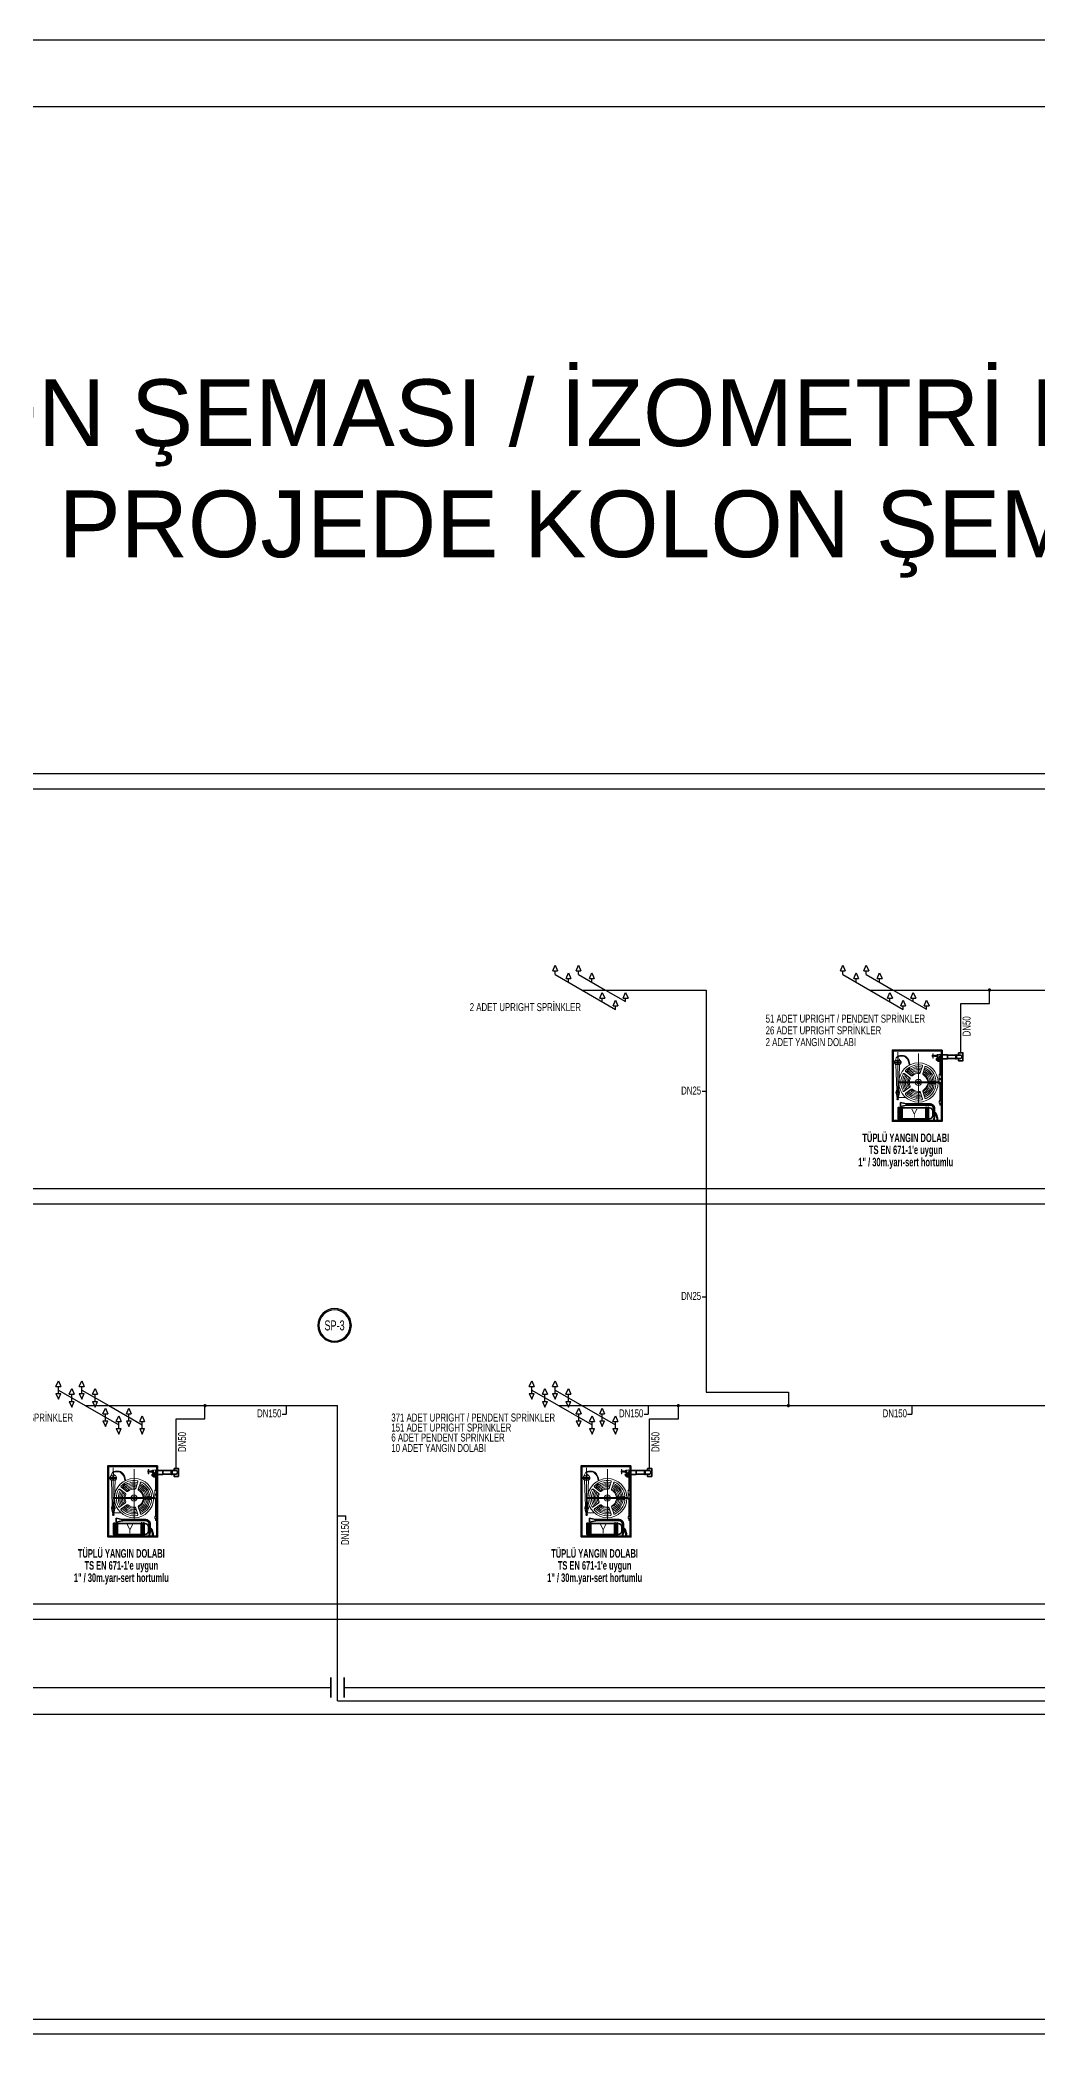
# Model space of a CAD drawing. Header units: centimetres. Extents: x 394264 to 551709, y 50011 to 59011.
# Drawn here: x 521790 to 523287, y 55997 to 59011 of the extents above; entities that cross this region are included whole.
import ezdxf
from ezdxf.enums import TextEntityAlignment as Align

# ---------------------------------------------------------------- set-up
doc = ezdxf.new("R2010")
doc.units = ezdxf.units.CM
doc.linetypes.add('HIDDEN', pattern=[9.525, 6.35, -3.175])
for name, color, linetype, lineweight in [('-M-ANTET', 7, 'Continuous', 30), ('-M-DW-RISER NO', 7, 'Continuous', 30), ('-M-FIRE COMP', 7, 'Continuous', 30), ('-M-YANGIN-CAP', 7, 'Continuous', 30), ('-M-YNGN-ZON1', 5, 'SP', 30), ('-M-YNGN-ZON2', 4, 'SP', 30), ('-M-YNGN-ZON3', 6, 'SP', 30), ('-M-YNGN-ZON5', 1, 'SP', 30), ('0-KRCN-SHT-02CIHAZ', 132, 'Continuous', 25), ('0-KRCN-YNG-YANGINDOLABI', 171, 'Continuous', 35), ('0-KRCN-YNGN-YAZI', 71, 'Continuous', 35), ('0-KRCN-Z-ANTET', 71, 'Continuous', 30), ('0-MEK-YNG-YANGINDOLABI', 171, 'Continuous', 35), ('SPRINKLERYAŞ', 130, 'Y1', 30)]:
    doc.layers.add(name, color=color, linetype=linetype, lineweight=lineweight)
doc.styles.add('ARIAL', font='arial.ttf', dxfattribs={"width": 0.8, "height": 16})
doc.styles.add('CAP', font='ARIALNB.TTF')
doc.styles.add('CIZGI', font='tahoma.ttf', dxfattribs={"width": 0.8, "oblique": 20})
doc.styles.add('Ince', font='arial.ttf')
doc.styles.add('LEVO', font='arial.ttf')
doc.styles.get("Standard").update_dxf_attribs({"font": 'arial.ttf'})
doc.styles.add('TROMANT', font='arial.ttf', dxfattribs={"width": 0.8})
doc.linetypes.add('SP', pattern='A,2,-0.1,["SP",CIZGI,S=0.14,R=0.2,X=0,Y=-0.07],-0.255', length=2.355)
doc.linetypes.add('Y1', pattern='A,2,-0.15,["Y",Standard,S=0.2,R=0.2,X=0,Y=-0.1],-0.25', length=2.4)

# ---------------------------------------------------------------- blocks, each defined once
blk = doc.blocks.new('0-MEK-YANGIN-YANGIN DOLABI-KOLON')
at = {"layer": '0-MEK-YNG-YANGINDOLABI', "color": 120, "lineweight": 15}
for p, q in [((4, -14.4), (2.8, -16.4)), ((2.8, -16.4), (12.3, -16.4)), ((2.8, -18.4), (2.8, -16.4)), ((2.8, -17.4), (12.3, -17.4)), ((2.8, -18.4), (12.3, -18.4)), ((2.8, -18.4), (2.8, -18.4)), ((4.5, -20.4), (3.4, -18.8)), ((4, -14.4), (11, -14.4)), ((4.5, -20.4), (10.5, -20.4)), ((4.9, -12.9), (4.9, -14.4)), ((4.9, -20.4), (6.2, -56.5)), ((7.1, -16.4), (7.1, -14.4)), ((7.1, -20.4), (7.1, -18.4)), ((7.6, -70.6), (7.6, -3)), ((8.1, -16.4), (8.1, -14.4)), ((8.1, -20.4), (8.1, -18.4)), ((10.2, -20.4), (9, -56.5)), ((10.2, -13.7), (10.2, -14.4)), ((10.4, -7.5), (15.7, -7.5)), ((10.5, -8.5), (15.7, -8.5)), ((10.5, -8.5), (10.5, -8.5)), ((10.5, -20.4), (11.6, -18.8)), ((11, -14.4), (12.3, -16.4)), ((12.3, -18.4), (12.3, -16.4)), ((12.3, -18.4), (12.3, -18.4)), ((36.8, -76.2), (36.8, -4.7)), ((39.3, -31.9), (42.3, -22.7)), ((42.7, -32.9), (45.7, -23.8)), ((56.2, -9.1), (56.2, -7.3)), ((56.8, -7.3), (56.2, -7.3)), ((56.8, -9.1), (56.2, -9.1)), ((56.8, -11.2), (56.8, -5.2)), ((56.8, -5.2), (57.4, -5.2)), ((56.8, -9.1), (56.8, -7.3)), ((56.8, -11.2), (57.4, -11.2)), ((57.4, -11.2), (57.4, -5.2)), ((58, -7.3), (57.4, -7.3)), ((58, -9.1), (57.4, -9.1)), ((58, -9.1), (58, -7.3)), ((59.3, -7.8), (58, -7.8)), ((59.3, -8.7), (58, -8.7)), ((59.9, -7.3), (59.3, -7.3)), ((59.3, -9.1), (59.3, -7.3)), ((59.9, -9.1), (59.3, -9.1)), ((59.9, -9.1), (59.9, -7.3)), ((60.8, -7.6), (59.9, -7.6)), ((60.8, -8.9), (59.9, -8.9)), ((60.8, -9.1), (60.8, -7.3)), ((62, -7.3), (60.8, -7.3)), ((62, -9.1), (60.8, -9.1)), ((61.6, -12.3), (62, -11.9)), ((61.6, -12.3), (61.7, -12.3)), ((61.7, -12.3), (66, -16)), ((61.7, -13.9), (61.8, -12.7)), ((61.7, -13.9), (64.5, -16.2)), ((61.9, -14.3), (62, -14.2)), ((62, -6.9), (64.4, -6.9)), ((62, -9.5), (62, -6.9)), ((62, -9.5), (64.1, -9.5)), ((62, -11.9), (66.4, -15.5)), ((62.2, -11.6), (62.6, -11.2)), ((62.2, -11.6), (66.6, -15.3)), ((62.3, -12.1), (62.5, -11.8)), ((64, -10.7), (62.6, -11.2)), ((62.6, -11.2), (67, -14.8)), ((62.9, -10.1), (62.9, -6.3)), ((62.9, -6.3), (64.1, -6.3)), ((62.9, -10.1), (64.1, -10.1)), ((62.9, -14.9), (63.6, -14)), ((63.3, -15.3), (64.1, -14.4)), ((63.5, -10.1), (63.5, -6.3)), ((64, -10.7), (67.2, -13.4)), ((64.1, -10.1), (64.1, -6.3)), ((64.1, -16.1), (64.2, -16)), ((64.5, -16.2), (65.6, -15.9)), ((64.6, -12.8), (65.4, -11.9)), ((65.1, -13.2), (65.8, -12.3)), ((66, -9.2), (66, -12.3)), ((66, -9.2), (69, -9.2)), ((66, -16), (66.4, -15.5)), ((66, -16), (66, -16)), ((66.2, -15.3), (66.4, -15.1)), ((66.6, -15.3), (67, -14.8)), ((67, -6.6), (68, -6.6)), ((67, -6.6), (67, -9.2)), ((67.2, -13.4), (67, -14.8)), ((67, -13.7), (67, -33.2)), ((68, -6.6), (68, -9.2)), ((68, -13.7), (68, -33.2)), ((68.6, -6.9), (68.3, -6.9)), ((68.6, -14), (68.6, -4.9)), ((68.6, -4.9), (69, -4.9)), ((69, -14), (68.6, -14)), ((69, -4.9), (69, -14)), ((6.2, -56.5), (9, -56.5)), ((7.7, -44.7), (66, -44.7)), ((7.7, -46.2), (66, -46.2)), ((8.1, -45.5), (67.5, -45.5)), ((24.6, -38.8), (16.8, -33.1)), ((24.6, -52.1), (16.8, -57.8)), ((26.7, -36), (18.9, -30.3)), ((26.7, -55), (18.9, -60.6)), ((50.5, -43.7), (60.1, -43.7)), ((50.5, -47.2), (60.1, -47.2)), ((66, -43.5), (66, -34.6)), ((66, -43.5), (66, -46.6)), ((67, -48), (67, -69.9)), ((68, -48), (68, -69.9)), ((69, -34.6), (69, -46.6)), ((5.1, -60), (5.1, -59)), ((5.1, -59.5), (10.1, -59.5)), ((5.6, -58.5), (9.6, -58.5)), ((5.6, -60.5), (9.6, -60.5)), ((5.7, -57.5), (5.7, -57)), ((5.7, -57.5), (9.5, -57.5)), ((5.7, -57.5), (9.5, -57.5)), ((5.7, -58.5), (5.7, -57.5)), ((5.7, -58.5), (9.5, -58.5)), ((5.7, -62.5), (5.7, -60.5)), ((5.7, -62.5), (9.5, -62.5)), ((5.7, -62.5), (6.9, -67.5)), ((6.9, -67.5), (6.4, -68.8)), ((6.4, -68.8), (8.9, -68.8)), ((6.4, -68.8), (6.8, -69.5)), ((6.8, -69.5), (8.4, -69.5)), ((6.9, -67.5), (8.4, -67.5)), ((8.4, -67.5), (9.5, -62.5)), ((8.9, -68.8), (8.4, -67.5)), ((8.4, -69.5), (8.9, -68.8)), ((8.5, -66.4), (18.8, -66.4)), ((9.5, -57.5), (9.5, -57)), ((9.5, -58.5), (9.5, -57.5)), ((9.5, -62.5), (9.5, -60.5)), ((10.1, -60), (10.1, -59)), ((39, -58.1), (42.3, -68.3)), ((42.7, -58), (45.7, -67.2)), ((66, -74.4), (66, -71.3)), ((66, -74.4), (69, -74.4)), ((67, -74.4), (67, -77.2)), ((67, -77.2), (68, -77.2)), ((68, -74.4), (68, -77.2)), ((69, -74.4), (69, -71.3))]:
    blk.add_line(p, q, dxfattribs=at)
at = {"layer": '0-MEK-YNG-YANGINDOLABI', "linetype": 'Continuous'}
for p, q in [((69, -9.2), (69, -12.3)), ((89.2, -6.9), (77.4, -6.9)), ((89.2, -11.9), (77.4, -11.9)), ((96, -6.9), (90.2, -6.9)), ((96, -11.9), (90.2, -11.9)), ((11.7, -73.7), (11.7, -79.2)), ((11.7, -73.7), (20.1, -75.5)), ((11.7, -79.2), (20.1, -77.4)), ((20.1, -75.5), (20.1, -77.4)), ((57.1, -90), (57.1, -87.8)), ((57.1, -87.8), (59.5, -87.8)), ((59.5, -90), (57.1, -90)), ((59.4, -87.5), (57.9, -87.5)), ((59.5, -87.8), (59.5, -90))]:
    blk.add_line(p, q, dxfattribs=at)
for points in [[(70, 0), (70, -100), (0, -100), (0, 0)], [(69, -1), (69, -99), (1, -99), (1, -1)], [(70, -6.5), (70, -12.3), (77.4, -12.3), (77.4, -6.5)], [(89.2, -6.5), (89.2, -12.4), (90.2, -12.4), (90.2, -6.5)], [(10.2, -80.5), (8.4, -80.5), (8.4, -97.1), (10.2, -97.1)], [(20.6, -75.4), (20.6, -77.5), (20.1, -77.5), (20.1, -75.4)]]:
    blk.add_lwpolyline(points, close=True, dxfattribs=at)
for points in [[(93.2, -11.9), (93.2, -14.9), (99.3, -14.9), (99.3, -3.8), (93.2, -3.8)], [(93.2, -3.8), (93.2, -6.9)], [(8.4, -80.8), (8.1, -80.8), (8.1, -96.8), (8.4, -96.8)], [(57.1, -86.8), (57.9, -86.8), (57.9, -87.8)], [(57.1, -91), (57.9, -91), (57.9, -90)], [(58.7, -88.4), (58.2, -88.9), (58.2, -89.6)], [(61.6, -91.5), (59.5, -90)]]:
    blk.add_lwpolyline(points, dxfattribs=at)
for points in [[(10.2, -96.6), (52.1, -96.6, 0.414214), (57.1, -91.6), (57.1, -86.2, 0.414214), (52.1, -81.1), (10.2, -81.1)], [(20.6, -75.7), (53.1, -75.7, -0.414214), (59.4, -82), (59.4, -87.8)], [(20.6, -77.2), (53.1, -77.2, -0.414214), (57.9, -82), (57.9, -87.8)], [(59.5, -90), (58.2, -97.6, 0.414214), (58.3, -97.7), (58.6, -97.8, 0.414214), (58.7, -97.7), (60, -90.4)], [(59.5, -87.8), (60.3, -87.8), (61.8, -89.8), (63.6, -95.7), (63.6, -97.7, -0.414214), (63.4, -97.8), (63.1, -97.8, -0.414214), (62.9, -97.7), (62.9, -95.8), (61.6, -91.5)]]:
    blk.add_lwpolyline(points, format="xyb", dxfattribs=at)
for points in [[(12.6, -80.5), (12.6, -97.2, 0.414214), (12.7, -97.4), (13.6, -97.4, 0.414214), (13.7, -97.2), (13.7, -80.5, 0.414214), (13.6, -80.4), (12.7, -80.4, 0.414214)], [(47, -80.5), (47, -97.2, 0.414214), (47.1, -97.4), (48, -97.4, 0.414214), (48.1, -97.2), (48.1, -80.5, 0.414214), (48, -80.4), (47.1, -80.4, 0.414214)], [(51.1, -80.5), (51.1, -97.2, -0.414214), (51, -97.4), (50.1, -97.4, -0.414214), (50, -97.2), (50, -80.5, -0.414214), (50.1, -80.4), (51, -80.4, -0.414214)]]:
    blk.add_lwpolyline(points, format="xyb", close=True, dxfattribs=at)
at = {"layer": '0-MEK-YNG-YANGINDOLABI', "color": 120, "lineweight": 15}
for centre, radius in [((36.8, -45.5), 27.6), ((66.8, -12.2), 0.411), ((68.2, -12.2), 0.411), ((36.8, -45.5), 4.32), ((36.8, -45.5), 2.32), ((66.8, -34.7), 0.411), ((66.8, -46.5), 0.411), ((67.5, -40.6), 0.873), ((68.2, -34.7), 0.411), ((68.2, -46.5), 0.411), ((66.8, -71.4), 0.411), ((68.2, -71.4), 0.411)]:
    blk.add_circle(centre, radius, dxfattribs=at)
at = {"layer": '0-MEK-YNG-YANGINDOLABI', "linetype": 'Continuous'}
blk.add_circle((58.2, -88.9), 0.678, dxfattribs=at)
at = {"layer": '0-MEK-YNG-YANGINDOLABI', "color": 120, "lineweight": 15}
for centre, radius, start, end in [((2.8, -19.2), 0.75, 33.4531, 90), ((10.9, -13.6), 6.08, 94.6872, 173.1889), ((9.6, -10.7), 1.9, 109.4198, 267.2255), ((10.9, -13.6), 5.08, 94.9378, 112.2818), ((8.9, -13.7), 1.25, 0, 59.2322), ((12.3, -19.2), 0.75, 90, 146.5469), ((15.1, -13.3), 5.82, 46.5755, 84.4563), ((15.1, -13.3), 4.82, 46.5755, 83.9075), ((8.8, -21.3), 15, 0.5337, 50.0289), ((36.8, -45.5), 24.8, 79.3115, 136.6885), ((8.8, -21.3), 16, 2.2994, 49.924), ((8.8, -20.8), 15, 322.0085, 345.3974), ((8.8, -20.8), 16, 321.8236, 348.9761), ((36.8, -45.5), 20.3, 76.9398, 139.0602), ((36.8, -45.5), 18.3, 77.4806, 138.5194), ((36.8, -45.5), 22.3, 76.4963, 127.2679), ((41.1, -22.3), 1.25, 342, 79.3115), ((36.8, -45.5), 20.3, 4.9398, 67.0602), ((36.8, -45.5), 22.3, 4.4963, 67.5037), ((46.8, -24.2), 1.25, 64.6885, 162), ((36.8, -45.5), 24.8, 7.3115, 64.6885), ((61.4, -12.7), 0.45, 353.7817, 50.3286), ((63.8, -10.4), 1.01, 315.5102, 70.5999), ((66.3, -8.4), 2.46, 37.3844, 142.4704), ((65.8, -11.2), 1.46, 28.0669, 107.0966), ((65.7, -16.3), 0.45, 50.3286, 106.8755), ((67.5, -12.3), 1.5, 180, 0), ((71.8, -14), 5.28, 127.9975, 168.8678), ((6.2, -57), 0.5, 90, 180), ((9, -57), 0.5, 0, 90), ((36.8, -45.5), 24.8, 151.3115, 208.6885), ((36.8, -45.5), 22.3, 148.4963, 211.5037), ((16.1, -34.2), 1.25, 54, 151.3115), ((36.8, -45.5), 20.3, 148.9398, 211.0602), ((19.6, -29.3), 1.25, 136.6885, 234), ((36.8, -45.5), 18.3, 149.4806, 210.5194), ((36.8, -45.5), 22.3, 136.272, 139.5037), ((36.8, -45.5), 16.3, 150.1545, 209.8455), ((36.8, -45.5), 14.3, 151.018, 208.982), ((36.8, -45.5), 12.8, 156.3084, 203.6916), ((23.9, -39.8), 1.25, 336.3084, 54), ((23.9, -51.1), 1.25, 306, 23.6916), ((36.8, -45.5), 16.3, 78.1545, 137.8455), ((36.8, -45.5), 16.3, 222.1545, 281.8455), ((36.8, -45.5), 14.3, 79.018, 136.982), ((36.8, -45.5), 14.3, 223.018, 280.982), ((27.4, -35), 1.25, 234, 311.6916), ((27.4, -56), 1.25, 48.3084, 126), ((36.8, -45.5), 12.8, 84.3084, 131.6916), ((36.8, -45.5), 12.8, 228.3084, 280.1562), ((38.2, -31.5), 1.25, 264.3084, 342), ((43.9, -33.3), 1.25, 162, 239.6916), ((36.8, -45.5), 14.3, 7.018, 64.982), ((36.8, -45.5), 14.3, 295.018, 352.982), ((36.8, -45.5), 12.8, 12.3084, 59.6916), ((36.8, -45.5), 12.8, 300.3084, 347.6916), ((36.8, -45.5), 16.3, 6.1545, 65.8455), ((36.8, -45.5), 16.3, 294.1545, 353.8455), ((36.8, -45.5), 18.3, 5.4806, 66.5194), ((36.8, -45.5), 18.3, 293.4806, 354.5194), ((36.8, -45.5), 20.3, 292.9398, 355.0602), ((36.8, -45.5), 22.3, 292.4963, 355.5037), ((36.8, -45.5), 24.8, 295.3115, 352.6885), ((50.5, -42.5), 1.25, 192.3084, 270), ((50.5, -48.5), 1.25, 90, 167.6916), ((60.1, -42.5), 1.25, 270, 7.3115), ((60.1, -48.5), 1.25, 352.6885, 90), ((67.5, -34.6), 1.5, 0, 180), ((67.5, -46.6), 1.5, 180, 0), ((5.6, -59), 0.5, 90, 180), ((5.6, -60), 0.5, 180, 270), ((9.6, -59), 0.5, 0, 90), ((9.6, -60), 0.5, 270, 0), ((16.1, -56.8), 1.25, 208.6885, 306), ((19.6, -61.6), 1.25, 126, 223.3115), ((36.8, -45.5), 24.8, 223.3115, 280.6885), ((36.8, -45.5), 22.3, 220.4963, 283.5037), ((36.8, -45.5), 20.3, 220.9398, 283.0602), ((36.8, -45.5), 18.3, 221.4806, 282.5194), ((41.1, -68.6), 1.25, 280.6885, 18), ((43.9, -57.6), 1.25, 120.3084, 198), ((46.8, -66.8), 1.25, 198, 295.3115), ((67.5, -71.3), 1.5, 0, 180)]:
    blk.add_arc(centre, radius, start, end, dxfattribs=at)
at = {"layer": '0-MEK-YNG-YANGINDOLABI', "linetype": 'Continuous'}
blk.add_arc((95.6, -9.4), 2.53, 278.6874, 81.3126, dxfattribs=at)
at = {"layer": '0-MEK-YNG-YANGINDOLABI', "color": 200}
for s, height, style, width, p in [('Y', 12.6, 'TROMANT', 0.8, (31, -88.9)), ('TÜPLÜ YANGIN DOLABI', 12, 'CAP', 0.7, (18.9, -121.9)), ("TS EN 671-1'e uygun", 12, 'CAP', 0.7, (18.9, -141.9)), ('1" / 30m.yarı-sert hortumlu', 12, 'CAP', 0.7, (18.9, -158.9))]:
    blk.add_text(s, height=height, dxfattribs=dict(at, style=style, width=width)).set_placement(p, align=Align.MIDDLE)
blk = doc.blocks.new('-M-RISERNO')
at = {"layer": '-M-DW-RISER NO', "color": 7, "linetype": 'Continuous'}
blk.add_circle((0, 0), 67.2, dxfattribs=at)
at = {"layer": '-M-DW-RISER NO', "color": 14}
blk.add_circle((0, 0), 62.4, dxfattribs=at)
at = {"layer": '-M-DW-RISER NO', "style": 'ARIAL', "width": 0.65}
blk.add_attdef('DWR', text='', height=40, dxfattribs=at).set_placement((0, 0), align=Align.MIDDLE_CENTER)

msp = doc.modelspace()

# ---------------------------------------------------------------- linework, layer by layer
at = {"layer": '-M-ANTET', "color": 0}
for p, q in [((522559.3, 57615.8), (522563, 57624.3)), ((522559.3, 57615.8), (522566.7, 57615.8)), ((522563, 57624.3), (522566.7, 57615.8)), ((522563, 57610.4), (522563, 57615.8)), ((522579.3, 57604.2), (522582.9, 57612.7)), ((522582.9, 57612.7), (522586.6, 57604.2)), ((522594.4, 57615.8), (522598.1, 57624.3)), ((522594.4, 57615.8), (522601.7, 57615.8)), ((522598.1, 57624.3), (522601.7, 57615.8)), ((522598.1, 57610.4), (522598.1, 57615.8)), ((522614.3, 57604.2), (522618, 57612.7)), ((522618, 57612.7), (522621.7, 57604.2)), ((522991, 57615.8), (522994.7, 57624.3)), ((522991, 57615.8), (522998.3, 57615.8)), ((522994.7, 57624.3), (522998.3, 57615.8)), ((522994.7, 57610.4), (522994.7, 57615.8)), ((523010.9, 57604.2), (523014.6, 57612.7)), ((523014.6, 57612.7), (523018.3, 57604.2)), ((523026.1, 57615.8), (523029.7, 57624.3)), ((523026.1, 57615.8), (523033.4, 57615.8)), ((523029.7, 57624.3), (523033.4, 57615.8)), ((523029.7, 57610.4), (523029.7, 57615.8)), ((523046, 57604.2), (523049.7, 57612.7)), ((523049.7, 57612.7), (523053.4, 57604.2)), ((522579.3, 57604.2), (522586.6, 57604.2)), ((522582.9, 57598.9), (522582.9, 57604.2)), ((522614.3, 57604.2), (522621.7, 57604.2)), ((522618, 57598.9), (522618, 57604.2)), ((522629.9, 57575), (522633.6, 57583.5)), ((522633.6, 57583.5), (522637.3, 57575)), ((522665, 57575), (522668.7, 57583.5)), ((522668.7, 57583.5), (522672.3, 57575)), ((523010.9, 57604.2), (523018.3, 57604.2)), ((523014.6, 57598.9), (523014.6, 57604.2)), ((523046, 57604.2), (523053.4, 57604.2)), ((523049.7, 57598.9), (523049.7, 57604.2)), ((523061.6, 57575), (523065.3, 57583.5)), ((523065.3, 57583.5), (523068.9, 57575)), ((523096.6, 57575), (523100.3, 57583.5)), ((523100.3, 57583.5), (523104, 57575)), ((522629.9, 57575), (522637.3, 57575)), ((522633.6, 57569.7), (522633.6, 57575)), ((522649.9, 57563.5), (522653.5, 57572)), ((522649.9, 57563.5), (522657.2, 57563.5)), ((522653.5, 57572), (522657.2, 57563.5)), ((522653.5, 57558.1), (522653.5, 57563.5)), ((522665, 57575), (522672.3, 57575)), ((522668.7, 57569.7), (522668.7, 57575)), ((523061.6, 57575), (523068.9, 57575)), ((523065.3, 57569.7), (523065.3, 57575)), ((523081.5, 57563.5), (523085.2, 57572)), ((523081.5, 57563.5), (523088.9, 57563.5)), ((523085.2, 57572), (523088.9, 57563.5)), ((523085.2, 57558.1), (523085.2, 57563.5)), ((523096.6, 57575), (523104, 57575)), ((523100.3, 57569.7), (523100.3, 57575)), ((523116.6, 57563.5), (523120.3, 57572)), ((523116.6, 57563.5), (523124, 57563.5)), ((523120.3, 57572), (523124, 57563.5)), ((523120.3, 57558.2), (523120.3, 57563.5)), ((521813.8, 56992.5), (521817.5, 57001)), ((521813.8, 56992.5), (521821.2, 56992.5)), ((521813.8, 56981.9), (521821.2, 56981.9)), ((521813.8, 56981.9), (521817.5, 56973.4)), ((521817.5, 57001), (521821.2, 56992.5)), ((521817.5, 56987.2), (521817.5, 56992.5)), ((521817.5, 56981.9), (521817.5, 56987.2)), ((521817.5, 56973.4), (521821.2, 56981.9)), ((521833.8, 56981), (521837.5, 56989.5)), ((521833.8, 56981), (521841.2, 56981)), ((521837.5, 56989.5), (521841.2, 56981)), ((521837.5, 56975.7), (521837.5, 56981)), ((521848.9, 56992.5), (521852.6, 57001)), ((521848.9, 56992.5), (521856.3, 56992.5)), ((521848.9, 56981.9), (521856.3, 56981.9)), ((521848.9, 56981.9), (521852.6, 56973.4)), ((521852.6, 57001), (521856.3, 56992.5)), ((521852.6, 56987.2), (521852.6, 56992.5)), ((521852.6, 56981.9), (521852.6, 56987.2)), ((521852.6, 56973.4), (521856.3, 56981.9)), ((521868.9, 56981), (521872.6, 56989.5)), ((521868.9, 56981), (521876.2, 56981)), ((521872.6, 56989.5), (521876.2, 56981)), ((521872.6, 56975.7), (521872.6, 56981)), ((522524.1, 56992.5), (522527.8, 57001)), ((522524.1, 56992.5), (522531.5, 56992.5)), ((522524.1, 56981.9), (522531.5, 56981.9)), ((522524.1, 56981.9), (522527.8, 56973.4)), ((522527.8, 57001), (522531.5, 56992.5)), ((522527.8, 56987.2), (522527.8, 56992.5)), ((522527.8, 56981.9), (522527.8, 56987.2)), ((522527.8, 56973.4), (522531.5, 56981.9)), ((522544.1, 56981), (522547.7, 56989.5)), ((522544.1, 56981), (522551.4, 56981)), ((522547.7, 56989.5), (522551.4, 56981)), ((522547.7, 56975.7), (522547.7, 56981)), ((522559.2, 56992.5), (522562.8, 57001)), ((522559.2, 56992.5), (522566.5, 56992.5)), ((522559.2, 56981.9), (522566.5, 56981.9)), ((522559.2, 56981.9), (522562.8, 56973.4)), ((522562.8, 57001), (522566.5, 56992.5)), ((522562.8, 56987.2), (522562.8, 56992.5)), ((522562.8, 56981.9), (522562.8, 56987.2)), ((522562.8, 56973.4), (522566.5, 56981.9)), ((522579.1, 56981), (522582.8, 56989.5)), ((522579.1, 56981), (522586.5, 56981)), ((522582.8, 56989.5), (522586.5, 56981)), ((522582.8, 56975.7), (522582.8, 56981)), ((521833.8, 56970.3), (521841.2, 56970.3)), ((521833.8, 56970.3), (521837.5, 56961.8)), ((521837.5, 56970.3), (521837.5, 56975.7)), ((521837.5, 56961.8), (521841.2, 56970.3)), ((521868.9, 56970.3), (521876.2, 56970.3)), ((521868.9, 56970.3), (521872.6, 56961.8)), ((521872.6, 56970.3), (521872.6, 56975.7)), ((521872.6, 56961.8), (521876.2, 56970.3)), ((521884.4, 56951.8), (521888.1, 56960.3)), ((521884.4, 56951.8), (521891.8, 56951.8)), ((521888.1, 56960.3), (521891.8, 56951.8)), ((521888.1, 56946.4), (521888.1, 56951.8)), ((521904.4, 56940.2), (521908.1, 56948.7)), ((521908.1, 56948.7), (521911.8, 56940.2)), ((521919.5, 56951.8), (521923.2, 56960.3)), ((521919.5, 56951.8), (521926.9, 56951.8)), ((521923.2, 56960.3), (521926.9, 56951.8)), ((521923.2, 56946.4), (521923.2, 56951.8)), ((521939.5, 56940.2), (521943.1, 56948.7)), ((521943.1, 56948.7), (521946.8, 56940.2)), ((522544.1, 56970.3), (522551.4, 56970.3)), ((522544.1, 56970.3), (522547.7, 56961.8)), ((522547.7, 56970.3), (522547.7, 56975.7)), ((522547.7, 56961.8), (522551.4, 56970.3)), ((522579.1, 56970.3), (522586.5, 56970.3)), ((522579.1, 56970.3), (522582.8, 56961.8)), ((522582.8, 56970.3), (522582.8, 56975.7)), ((522582.8, 56961.8), (522586.5, 56970.3)), ((522594.7, 56951.8), (522598.4, 56960.3)), ((522594.7, 56951.8), (522602.1, 56951.8)), ((522598.4, 56960.3), (522602.1, 56951.8)), ((522598.4, 56946.4), (522598.4, 56951.8)), ((522614.7, 56940.2), (522618.3, 56948.7)), ((522618.3, 56948.7), (522622, 56940.2)), ((522629.8, 56951.8), (522633.4, 56960.3)), ((522629.8, 56951.8), (522637.1, 56951.8)), ((522633.4, 56960.3), (522637.1, 56951.8)), ((522633.4, 56946.4), (522633.4, 56951.8)), ((522649.7, 56940.2), (522653.4, 56948.7)), ((522653.4, 56948.7), (522657.1, 56940.2)), ((521884.4, 56941.1), (521891.8, 56941.1)), ((521884.4, 56941.1), (521888.1, 56932.6)), ((521888.1, 56941.1), (521888.1, 56946.4)), ((521888.1, 56932.6), (521891.8, 56941.1)), ((521904.4, 56940.2), (521911.8, 56940.2)), ((521904.4, 56929.6), (521911.8, 56929.6)), ((521904.4, 56929.6), (521908.1, 56921.1)), ((521908.1, 56934.9), (521908.1, 56940.2)), ((521908.1, 56929.6), (521908.1, 56934.9)), ((521908.1, 56921.1), (521911.8, 56929.6)), ((521919.5, 56941.1), (521926.9, 56941.1)), ((521919.5, 56941.1), (521923.2, 56932.6)), ((521923.2, 56941.1), (521923.2, 56946.4)), ((521923.2, 56932.6), (521926.9, 56941.1)), ((521939.5, 56940.2), (521946.8, 56940.2)), ((521939.5, 56929.6), (521946.8, 56929.6)), ((521939.5, 56929.6), (521943.1, 56921.1)), ((521943.1, 56934.9), (521943.1, 56940.2)), ((521943.1, 56929.6), (521943.1, 56934.9)), ((521943.1, 56921.1), (521946.8, 56929.6)), ((522594.7, 56941.1), (522602.1, 56941.1)), ((522594.7, 56941.1), (522598.4, 56932.6)), ((522598.4, 56941.1), (522598.4, 56946.4)), ((522598.4, 56932.6), (522602.1, 56941.1)), ((522614.7, 56940.2), (522622, 56940.2)), ((522614.7, 56929.6), (522622, 56929.6)), ((522614.7, 56929.6), (522618.3, 56921.1)), ((522618.3, 56934.9), (522618.3, 56940.2)), ((522618.3, 56929.6), (522618.3, 56934.9)), ((522618.3, 56921.1), (522622, 56929.6)), ((522629.8, 56941.1), (522637.1, 56941.1)), ((522629.8, 56941.1), (522633.4, 56932.6)), ((522633.4, 56941.1), (522633.4, 56946.4)), ((522633.4, 56932.6), (522637.1, 56941.1)), ((522649.7, 56940.2), (522657.1, 56940.2)), ((522649.7, 56929.6), (522657.1, 56929.6)), ((522649.7, 56929.6), (522653.4, 56921.1)), ((522653.4, 56934.9), (522653.4, 56940.2)), ((522653.4, 56929.6), (522653.4, 56934.9)), ((522653.4, 56921.1), (522657.1, 56929.6))]:
    msp.add_line(p, q, dxfattribs=at)
at = {"layer": '-M-FIRE COMP', "color": 3, "linetype": 'HIDDEN', "ltscale": 2, "const_width": 2.5}
for points in [[(523213.4, 57587.1, 1), (523215.9, 57587.1, 1)], [(522036.3, 56963.9, 1), (522038.8, 56963.9, 1)], [(522746.5, 56963.9, 1), (522749, 56963.9, 1)], [(522911.6, 56963.9, 1), (522914.1, 56963.9, 1)]]:
    msp.add_lwpolyline(points, format="xyb", close=True, dxfattribs=at)
at = {"layer": '-M-YANGIN-CAP'}
for p, q in [((522783.4, 57435.2), (522789.6, 57435.2)), ((522783.4, 57127.2), (522789.6, 57127.2)), ((522153.2, 56951.2), (522159.4, 56951.2)), ((522159.4, 56963.9), (522159.4, 56951.2)), ((522696.3, 56951.2), (522702.4, 56951.2)), ((522702.4, 56963.9), (522702.4, 56951.2)), ((523091.8, 56951.2), (523098, 56951.2)), ((523098, 56963.9), (523098, 56951.2)), ((522236.2, 56798.6), (522248.9, 56798.6)), ((522248.9, 56792.4), (522248.9, 56798.6))]:
    msp.add_line(p, q, dxfattribs=at)
at = {"layer": '-M-YNGN-ZON1', "ltscale": 50}
for p, q in [((521446.2, 56541.4), (522226.2, 56541.4)), ((522246.2, 56541.4), (525807.3, 56541.4))]:
    msp.add_line(p, q, dxfattribs=at)
at = {"layer": '-M-YNGN-ZON2', "ltscale": 50}
msp.add_line((521431.2, 56501.4), (525807.3, 56501.4), dxfattribs=at)
at = {"layer": '-M-YNGN-ZON3', "ltscale": 50}
for p, q in [((522603.4, 57587.1), (522789.6, 57587.1)), ((522789.6, 57587.1), (522789.6, 56983.9)), ((523035, 57587.1), (523413, 57587.1)), ((523214.7, 57567.1), (523214.7, 57587.1)), ((523171.6, 57493), (523171.6, 57567.1)), ((523171.6, 57567.1), (523214.7, 57567.1)), ((522789.6, 56983.9), (522912.9, 56983.9)), ((522912.9, 56983.9), (522912.9, 56963.9)), ((522568.1, 56963.9), (524376.8, 56963.9)), ((522747.8, 56943.9), (522747.8, 56963.9)), ((522704.7, 56869.7), (522704.7, 56943.9)), ((522704.7, 56943.9), (522747.8, 56943.9))]:
    msp.add_line(p, q, dxfattribs=at)
at = {"layer": '-M-YNGN-ZON5', "ltscale": 0.1}
for p, q in [((521857.9, 56963.9), (522236.2, 56963.9)), ((522037.5, 56943.9), (522037.5, 56963.9)), ((522236.2, 56521.4), (522236.2, 56963.9)), ((521994.4, 56869.7), (521994.4, 56943.9)), ((521994.4, 56943.9), (522037.5, 56943.9))]:
    msp.add_line(p, q, dxfattribs=at)
at = {"layer": '-M-YNGN-ZON5', "ltscale": 50}
msp.add_line((522236.2, 56521.4), (525807.3, 56521.4), dxfattribs=at)
at = {"layer": '0-KRCN-SHT-02CIHAZ', "color": 8}
for p, q in [((536090.4, 57911.3), (519964.1, 57911.3)), ((519964.1, 57888.8), (536090.4, 57888.8)), ((536090.4, 57288.8), (519964.1, 57288.8)), ((519964.1, 57266.3), (536090.4, 57266.3)), ((536090.4, 56666.3), (519964.1, 56666.3)), ((519964.1, 56643.8), (536090.4, 56643.8)), ((519964.1, 56043.8), (536090.4, 56043.8)), ((536090.4, 56021.3), (519964.1, 56021.3))]:
    msp.add_line(p, q, dxfattribs=at)
at = {"layer": '0-KRCN-YNGN-YAZI', "color": 61}
for p, q in [((522226.2, 56526.4), (522226.2, 56556.4)), ((522246.2, 56526.4), (522246.2, 56556.4))]:
    msp.add_line(p, q, dxfattribs=at)
at = {"layer": '0-KRCN-Z-ANTET'}
for points in [[(394264.1, 50011.3), (551709.3, 50011.3), (551709.3, 59011.3), (394264.1, 59011.3)], [(503064.1, 50111.3), (536328.4, 50111.3), (536328.4, 58911.3), (503064.1, 58911.3)]]:
    msp.add_lwpolyline(points, close=True, dxfattribs=at)
at = {"layer": 'SPRINKLERYAŞ', "color": 7, "ltscale": 200}
for p, q in [((522563, 57610.4), (522603.3, 57587.1)), ((522598.1, 57610.4), (522638.4, 57587.1)), ((522603.3, 57587.1), (522653.5, 57558.1)), ((522638.4, 57587.1), (522668.7, 57569.7)), ((522994.7, 57610.4), (523035, 57587.1)), ((523029.7, 57610.4), (523070.1, 57587.1)), ((523035, 57587.1), (523085.2, 57558.1)), ((523070.1, 57587.1), (523120.3, 57558.2)), ((521817.5, 56987.2), (521857.9, 56963.9)), ((521852.6, 56987.2), (521893, 56963.9)), ((522527.8, 56987.2), (522568.1, 56963.9)), ((522562.8, 56987.2), (522603.2, 56963.9)), ((521857.9, 56963.9), (521908.1, 56934.9)), ((521893, 56963.9), (521943.1, 56934.9)), ((522568.1, 56963.9), (522618.3, 56934.9)), ((522603.2, 56963.9), (522653.4, 56934.9))]:
    msp.add_line(p, q, dxfattribs=at)

# ---------------------------------------------------------------- block references
at = {"layer": '-M-DW-RISER NO'}
ref = msp.add_blockref('-M-RISERNO', (522231.9, 57084.2), dxfattribs=dict(at, xscale=-0.3750003426106591, yscale=0.3750003426106591, zscale=0.3750003426106591))
ref.add_attrib('DWR', 'SP-3', dxfattribs={"height": 15, "style": 'ARIAL', "width": 0.65}).set_placement((522231.9, 57084.2), align=Align.MIDDLE_CENTER)
at = {"layer": '0-KRCN-YNG-YANGINDOLABI', "ltscale": 2, "xscale": 1.06667111112963, "yscale": 1.06667111112963, "zscale": 1.06667111112963}
for p in [(523068.9, 57497), (521891.8, 56873.8), (522602, 56873.8)]:
    msp.add_blockref('0-MEK-YANGIN-YANGIN DOLABI-KOLON', p, dxfattribs=at)

# ---------------------------------------------------------------- texts
at = {"layer": '-M-YANGIN-CAP', "color": 3, "style": 'LEVO', "width": 0.7}
for s, p in [('2 ADET UPRIGHT SPRİNKLER', (522434.8, 57555.5)), ('51 ADET UPRIGHT / PENDENT SPRİNKLER', (522878.8, 57538.2)), ('26 ADET UPRIGHT SPRİNKLER', (522878.8, 57520.6)), ('2 ADET YANGIN DOLABI', (522878.8, 57503)), ('DN25', (522752, 57430.4)), ('DN25', (522752, 57122.4)), ('277 ADET UPRIGHT / PENDENT SPRİNKLER', (521593.8, 56940.1)), ('DN150', (522115.7, 56946.4)), ('371 ADET UPRIGHT / PENDENT SPRİNKLER', (522317.1, 56940.1)), ('DN150', (522658.7, 56946.4)), ('DN150', (523054.3, 56946.4)), ('6 ADET PENDENT SPRİNKLER', (522317.1, 56910.1)), ('151 ADET UPRIGHT SPRİNKLER', (522317.1, 56925.1)), ('10 ADET YANGIN DOLABI', (522317.1, 56894.4))]:
    msp.add_text(s, height=12, dxfattribs=at).set_placement(p)
for s, p in [('DN50', (523186.3, 57517.7)), ('DN50', (522009.1, 56894.4)), ('DN50', (522719.4, 56894.4)), ('DN150', (522253.7, 56754.9))]:
    msp.add_text(s, height=12, rotation=90, dxfattribs=at).set_placement(p)
at = {"layer": '0-KRCN-Z-ANTET', "color": 6, "insert": (521398.6, 58502.8), "char_height": 100, "width": 7005.556, "attachment_point": 1, "style": 'Ince'}
msp.add_mtext('KOLON ŞEMASI / İZOMETRİ PLANI TEMİZ ODA VE ANA BİNA İÇİN ORTAK HAZIRLANMIŞTIR.\\PİLGİLİ PROJEDE KOLON ŞEMASININ / İZOMETRİ PLANLARININ İLGİLİ KISIMLARI DİKKATE ALINACAKTIR.', dxfattribs=at)

doc.saveas('drawing.dxf')
